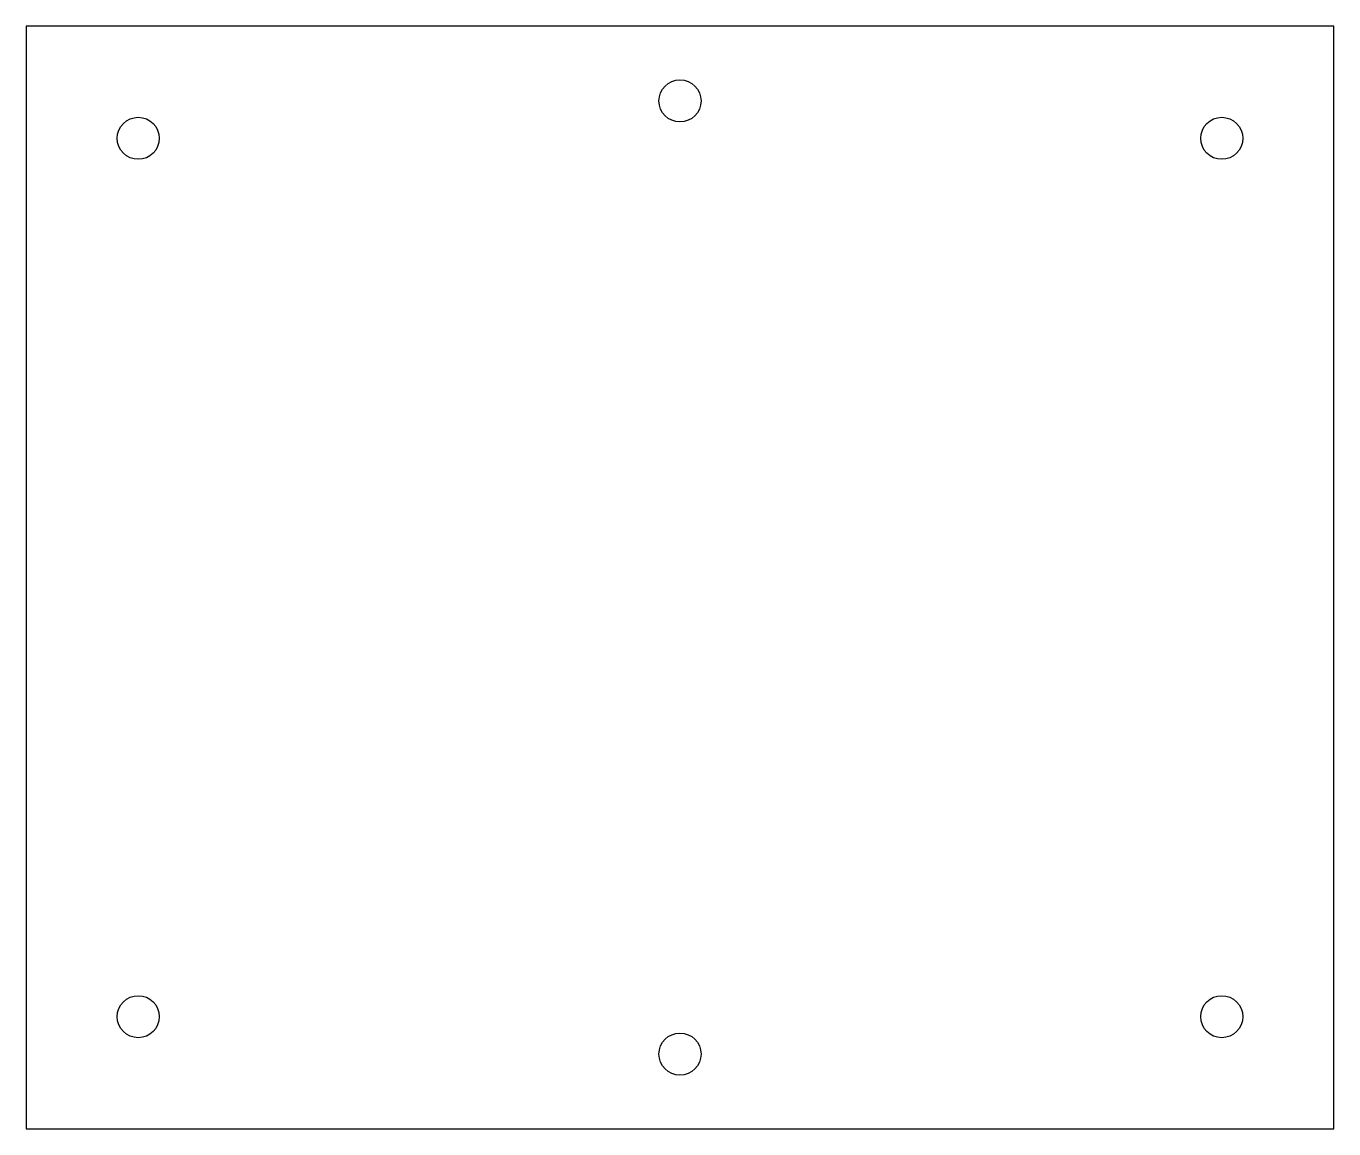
# Model space of a CAD drawing. Header units: millimetres. Extents: x 0 to 140, y 0 to 118.
import ezdxf

# ---------------------------------------------------------------- set-up
doc = ezdxf.new("R2010")
doc.units = ezdxf.units.MM
doc.layers.add('CUT_OUTLINE', color=7, linetype='CONTINUOUS')
doc.layers.add('DRILL_HOLES', color=2, linetype='CONTINUOUS')

msp = doc.modelspace()

# ---------------------------------------------------------------- linework, layer by layer
at = {"layer": 'CUT_OUTLINE'}
msp.add_lwpolyline([(0, 0), (140, 0), (140, 118), (0, 118)], close=True, dxfattribs=at)
at = {"layer": 'DRILL_HOLES'}
for centre in [(70, 110), (12, 106), (128, 106), (12, 12), (128, 12), (70, 8)]:
    msp.add_circle(centre, 2.25, dxfattribs=at)

doc.saveas('drawing.dxf')
